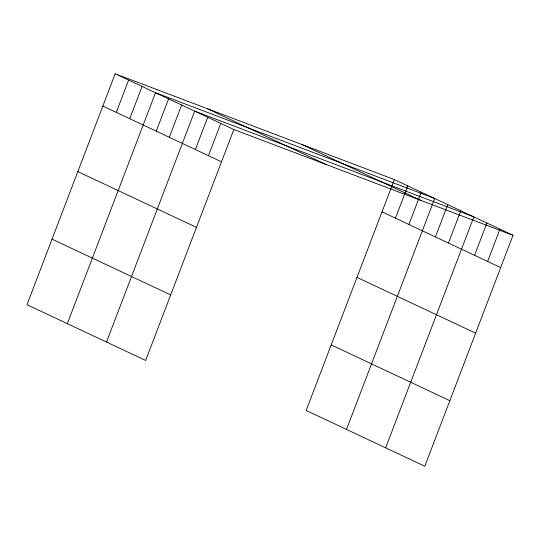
<?xml version="1.0" encoding="UTF-8"?>
<svg xmlns="http://www.w3.org/2000/svg" width="540" height="540" viewBox="0 0 540 540"><rect width="100%" height="100%" fill="white"/><g stroke="black" fill="none" stroke-linecap="round" stroke-linejoin="round"><path stroke-width="0.81" d="M115.182 73.778L27 304.702L145.651 360.45L233.834 129.526L115.182 73.778L394.349 179.55L513 235.298L424.818 466.223L306.166 410.474L394.349 179.55M116.303 112.388L128.628 80.096M129.749 118.706L142.074 86.414M67.338 323.656L155.52 92.731L434.693 198.504L346.511 429.428M156.242 131.153L168.575 98.867M169.297 137.288L181.629 104.996M106.495 342.056L194.677 111.132L473.843 216.898L385.661 447.822M195.399 149.553L207.731 117.261M208.454 155.682L220.779 123.397M395.469 218.153L407.795 185.868M408.915 224.471L421.247 192.186M435.416 236.925L447.741 204.633M448.463 243.054L460.796 210.769M474.565 255.319L486.898 223.034M487.62 261.448L499.946 229.163M233.834 129.526L513 235.298M302.225 144.646L420.876 200.394M207.306 108.682L325.957 164.43M382.023 211.835L500.668 267.584M102.85 106.069L221.501 161.811M356.987 277.385L475.639 333.133M77.821 171.619L196.472 227.367M331.202 344.925L449.847 400.673M52.029 239.153L170.681 294.901"/></g></svg>
